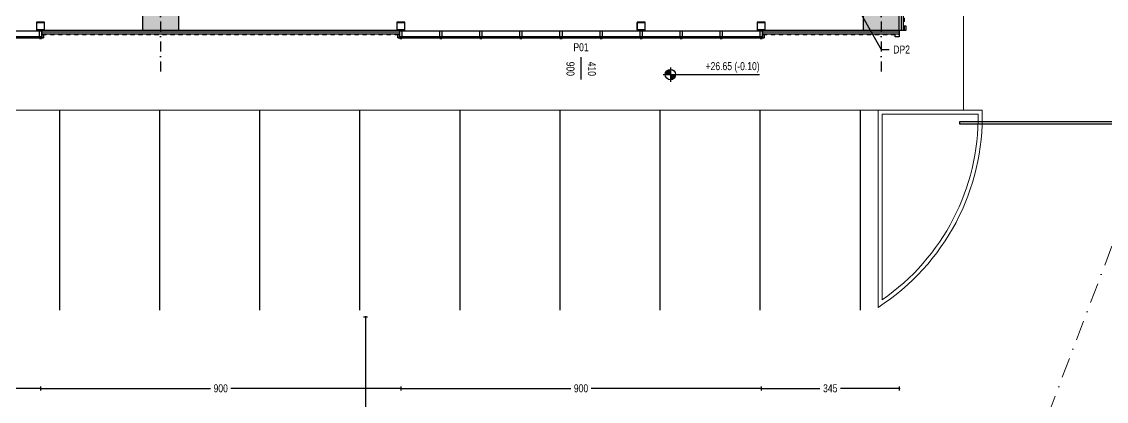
# Model space of a CAD drawing. Header units: centimetres. Extents: x 26569 to 160723, y -3143 to 14565.
# Drawn here: x 68532 to 71242, y 591 to 1540 of the extents above; entities that cross this region are included whole.
import ezdxf
from ezdxf import colors
from ezdxf.entities.mleader import LeaderData, LeaderLine
from ezdxf.enums import TextEntityAlignment as Align
from ezdxf.math import Vec2, Vec3

# ---------------------------------------------------------------- set-up
doc = ezdxf.new("R2010")
doc.units = ezdxf.units.CM
doc.header["$LTSCALE"] = 100
doc.linetypes.add('DASHDOT', pattern=[1, 0.5, -0.25, 0, -0.25])
doc.linetypes.add('DASHDOT2', pattern=[0.5, 0.25, -0.125, 0, -0.125])
for name, color, linetype in [('A-ANNO-DIMS', 187, 'Continuous'), ('A-ANNO-GRID', 155, 'DASHDOT2'), ('A-ANNO-TEXT', 50, 'Continuous'), ('A-ELEV-01', 255, 'Continuous'), ('A-ELEV-03', 251, 'Continuous'), ('A-GLAZ-FRME', 12, 'Continuous'), ('A-GLAZ-FULL', 130, 'Continuous'), ('A-WALL-INSL', 249, 'Continuous'), ('A-WALL-SNWPNL', 200, 'Continuous'), ('A-WALL-STEL', 202, 'Continuous'), ('L-PRKG', 39, 'Continuous'), ('L-SITE', 1, 'DASHDOT'), ('L-SITE-CURB', 33, 'Continuous'), ('S-CONC', 5, 'Continuous'), ('S-HTCH', 8, 'Continuous'), ('S-STEL', 3, 'Continuous')]:
    doc.layers.add(name, color=color, linetype=linetype)
doc.layers.add('GEB-YİB', color=7, linetype='Continuous', lineweight=50)
doc.styles.add('Fields_100', font='act_simplex.shx', dxfattribs={"width": 0.8, "height": 20})
doc.linetypes.add('BATTING', pattern='A,0.00254,-2.54,[134,ltypeshp.shx,S=2.54,R=0,X=-2.54,Y=0],-5.08,[134,ltypeshp.shx,S=2.54,R=180,X=2.54,Y=0],-2.54', length=10.16254)
doc.dimstyles.new('FIELDS_100', dxfattribs={"dimscale": 0, "dimtxt": 20, "dimasz": 5, "dimexe": 5, "dimexo": 5, "dimgap": 5, "dimtad": 0, "dimdec": 0, "dimzin": 0, "dimdsep": 46, "dimtxsty": 'Fields_100', "dimblk": 'DOT', "dimcen": 0.09, "dimclrt": 50, "dimadec": 0, "dimazin": 0, "dimtfac": 1, "dimtdec": 0, "dimtix": 1, "dimtofl": 0, "dimtmove": 1, "dimatfit": 3, "dimfxl": 5, "dimfxlon": 1, "dimtolj": 1, "dimtzin": 0, "dimarcsym": 0})

# ---------------------------------------------------------------- blocks, each defined once
blk = doc.blocks.new('_Dot')
at = {"color": 0, "linetype": 'ByBlock', "lineweight": -2}
blk.add_line((-0.5, 0), (-1, 0), dxfattribs=at)
at = {"color": 0, "linetype": 'ByBlock', "const_width": 0.5}
blk.add_lwpolyline([(-0.25, 0, 1), (0.25, 0, 1)], format="xyb", close=True, dxfattribs=at)
blk = doc.blocks.new('*D136')
at = {"layer": 'A-ANNO-DIMS', "color": 0, "lineweight": -2, "transparency": 16777216}
for p, q in [((69386.5, 801.6), (69396.5, 801.6)), ((69391.5, 796.6), (69391.5, 503.7)), ((69391.5, 160.4), (69391.5, 453.3)), ((69386.5, 155.4), (69396.5, 155.4))]:
    blk.add_line(p, q, dxfattribs=at)
at = {"layer": 'DEFPOINTS', "color": 0, "transparency": 16777216}
for p in [(69277.5, 801.6), (69277.5, 155.4), (69391.5, 155.4)]:
    blk.add_point(p, dxfattribs=at)
at = {"layer": 'A-ANNO-DIMS', "color": 0, "lineweight": -2, "transparency": 16777216, "xscale": 5, "yscale": 5, "zscale": 5}
for p, rotation in [((69391.5, 801.6), 90), ((69391.5, 155.4), 270)]:
    blk.add_blockref('_Dot', p, dxfattribs=dict(at, rotation=rotation))
at = {"layer": 'A-ANNO-DIMS', "color": 50, "transparency": 16777216, "insert": (69391.5, 478.5), "char_height": 20, "attachment_point": 5, "rotation": 90, "style": 'Fields_100'}
blk.add_mtext('\\A1;646', dxfattribs=at)
blk = doc.blocks.new('*U59')
at = {"layer": 'A-WALL-SNWPNL'}
blk.add_lwpolyline([(50, 1), (42, 1), (40, -1), (32, -1), (30, 1), (22, 1), (20, -1), (12, -1), (10, 1), (2, 1), (0, -1), (-8, -1), (-10, 1), (-18, 1), (-20, -1), (-28, -1), (-30, 1), (-38, 1), (-40, -1), (-48, -1), (-50, 1)], dxfattribs=at)
blk = doc.blocks.new('*U60')
at = {"layer": 'A-WALL-STEL', "color": 0, "linetype": 'ByBlock', "lineweight": -2, "transparency": 16777216}
for p in [(0, 0), (100, 0), (200, 0), (300, 0), (400, 0), (500, 0), (600, 0), (700, 0)]:
    blk.add_blockref('*U59', p, dxfattribs=at)
blk = doc.blocks.new('*U61')
at = {"layer": 'A-WALL-SNWPNL'}
blk.add_lwpolyline([(50, 1), (42, 1), (40, -1), (32, -1), (30, 1), (22, 1), (20, -1), (12, -1), (10, 1), (2, 1), (0, -1), (-8, -1), (-10, 1), (-18, 1), (-20, -1), (-28, -1), (-30, 1), (-38, 1), (-40, -1), (-48, -1), (-50, 1)], dxfattribs=at)
blk = doc.blocks.new('*U62')
at = {"layer": 'A-WALL-STEL', "color": 0, "linetype": 'ByBlock', "lineweight": -2, "transparency": 16777216}
for p in [(0, 0), (100, 0), (200, 0)]:
    blk.add_blockref('*U61', p, dxfattribs=at)
blk = doc.blocks.new('*U63')
at = {"layer": 'A-WALL-SNWPNL'}
blk.add_lwpolyline([(50, 1), (42, 1), (40, -1), (32, -1), (30, 1), (22, 1), (20, -1), (12, -1), (10, 1), (2, 1), (0, -1), (-8, -1), (-10, 1), (-18, 1), (-20, -1), (-28, -1), (-30, 1), (-38, 1), (-40, -1), (-48, -1), (-50, 1)], dxfattribs=at)
blk = doc.blocks.new('*U64')
at = {"layer": 'A-WALL-STEL', "color": 0, "linetype": 'ByBlock', "lineweight": -2, "transparency": 16777216}
for p in [(0, 0), (100, 0), (200, 0), (300, 0), (400, 0), (500, 0), (600, 0), (700, 0), (800, 0), (900, 0), (1000, 0), (1100, 0), (1200, 0), (1300, 0), (1400, 0), (1500, 0)]:
    blk.add_blockref('*U63', p, dxfattribs=at)
blk = doc.blocks.new('AÇK_01')
at = {"color": 0}
blk.add_lwpolyline([(28, 0), (-28, 0)], dxfattribs=at)
at = {"color": 0, "style": 'Fields_100', "width": 0.8}
blk.add_attdef('A.Ç.K.01', text='', height=20, rotation=90, dxfattribs=at).set_placement((-53, 0), align=Align.MIDDLE_CENTER)
for tag, p in [('W', (1, 17.2)), ('H', (1, -36.3))]:
    blk.add_attdef(tag, text='', height=20, dxfattribs=at).set_placement(p, align=Align.CENTER)
blk = doc.blocks.new('*D873')
at = {"layer": 'A-ANNO-DIMS', "color": 0, "lineweight": -2, "transparency": 16777216}
for p, q in [((67679.5, 628), (67679.5, 618)), ((68579.5, 628), (68579.5, 618)), ((67684.5, 623), (68103.9, 623)), ((68574.5, 623), (68155, 623))]:
    blk.add_line(p, q, dxfattribs=at)
at = {"layer": 'DEFPOINTS', "color": 0, "transparency": 16777216}
for p in [(67679.5, 1538, 0), (68579.5, 1538, 0), (68579.5, 623)]:
    blk.add_point(p, dxfattribs=at)
at = {"layer": 'A-ANNO-DIMS', "color": 0, "lineweight": -2, "transparency": 16777216, "xscale": 5, "yscale": 5, "zscale": 5, "rotation": 180}
blk.add_blockref('_Dot', (67679.5, 623), dxfattribs=at)
at = {"layer": 'A-ANNO-DIMS', "color": 0, "lineweight": -2, "transparency": 16777216, "xscale": 5, "yscale": 5, "zscale": 5}
blk.add_blockref('_Dot', (68579.5, 623), dxfattribs=at)
at = {"layer": 'A-ANNO-DIMS', "color": 50, "transparency": 16777216, "insert": (68129.5, 623), "char_height": 20, "attachment_point": 5, "style": 'Fields_100'}
blk.add_mtext('\\A1;900', dxfattribs=at)
blk = doc.blocks.new('*D874')
at = {"layer": 'A-ANNO-DIMS', "color": 0, "lineweight": -2, "transparency": 16777216}
for p, q in [((68579.5, 628), (68579.5, 618)), ((69479.5, 628), (69479.5, 618)), ((68584.5, 623), (69003.9, 623)), ((69474.5, 623), (69055, 623))]:
    blk.add_line(p, q, dxfattribs=at)
at = {"layer": 'DEFPOINTS', "color": 0, "transparency": 16777216}
for p in [(68579.5, 1538, 0), (69479.5, 1538, 0), (69479.5, 623)]:
    blk.add_point(p, dxfattribs=at)
at = {"layer": 'A-ANNO-DIMS', "color": 0, "lineweight": -2, "transparency": 16777216, "xscale": 5, "yscale": 5, "zscale": 5, "rotation": 180}
blk.add_blockref('_Dot', (68579.5, 623), dxfattribs=at)
at = {"layer": 'A-ANNO-DIMS', "color": 0, "lineweight": -2, "transparency": 16777216, "xscale": 5, "yscale": 5, "zscale": 5}
blk.add_blockref('_Dot', (69479.5, 623), dxfattribs=at)
at = {"layer": 'A-ANNO-DIMS', "color": 50, "transparency": 16777216, "insert": (69029.5, 623), "char_height": 20, "attachment_point": 5, "style": 'Fields_100'}
blk.add_mtext('\\A1;900', dxfattribs=at)
blk = doc.blocks.new('*D875')
at = {"layer": 'A-ANNO-DIMS', "color": 0, "lineweight": -2, "transparency": 16777216}
for p, q in [((69479.5, 628), (69479.5, 618)), ((70379.5, 628), (70379.5, 618)), ((69484.5, 623), (69903.9, 623)), ((70374.5, 623), (69955, 623))]:
    blk.add_line(p, q, dxfattribs=at)
at = {"layer": 'DEFPOINTS', "color": 0, "transparency": 16777216}
for p in [(69479.5, 1538, 0), (70379.5, 1538, 0), (70379.5, 623)]:
    blk.add_point(p, dxfattribs=at)
at = {"layer": 'A-ANNO-DIMS', "color": 0, "lineweight": -2, "transparency": 16777216, "xscale": 5, "yscale": 5, "zscale": 5, "rotation": 180}
blk.add_blockref('_Dot', (69479.5, 623), dxfattribs=at)
at = {"layer": 'A-ANNO-DIMS', "color": 0, "lineweight": -2, "transparency": 16777216, "xscale": 5, "yscale": 5, "zscale": 5}
blk.add_blockref('_Dot', (70379.5, 623), dxfattribs=at)
at = {"layer": 'A-ANNO-DIMS', "color": 50, "transparency": 16777216, "insert": (69929.5, 623), "char_height": 20, "attachment_point": 5, "style": 'Fields_100'}
blk.add_mtext('\\A1;900', dxfattribs=at)
blk = doc.blocks.new('*D876')
at = {"layer": 'A-ANNO-DIMS', "color": 0, "lineweight": -2, "transparency": 16777216}
for p, q in [((70379.5, 628), (70379.5, 618)), ((70724.5, 628), (70724.5, 618)), ((70384.5, 623), (70526.4, 623)), ((70719.5, 623), (70577.5, 623))]:
    blk.add_line(p, q, dxfattribs=at)
at = {"layer": 'DEFPOINTS', "color": 0, "transparency": 16777216}
for p in [(70379.5, 1538, 0), (70724.5, 1518.6), (70724.5, 623)]:
    blk.add_point(p, dxfattribs=at)
at = {"layer": 'A-ANNO-DIMS', "color": 0, "lineweight": -2, "transparency": 16777216, "xscale": 5, "yscale": 5, "zscale": 5, "rotation": 180}
blk.add_blockref('_Dot', (70379.5, 623), dxfattribs=at)
at = {"layer": 'A-ANNO-DIMS', "color": 0, "lineweight": -2, "transparency": 16777216, "xscale": 5, "yscale": 5, "zscale": 5}
blk.add_blockref('_Dot', (70724.5, 623), dxfattribs=at)
at = {"layer": 'A-ANNO-DIMS', "color": 50, "transparency": 16777216, "insert": (70552, 623), "char_height": 20, "attachment_point": 5, "style": 'Fields_100'}
blk.add_mtext('\\A1;345', dxfattribs=at)
blk = doc.blocks.new('*D879')
at = {"layer": 'A-ANNO-DIMS', "color": 0, "lineweight": -2, "transparency": 16777216}
for p, q in [((59887, 541.6), (59887, 531.6)), ((59892, 536.6), (65266.4, 536.6)), ((70719.5, 536.6), (65345, 536.6)), ((70724.5, 541.6), (70724.5, 531.6))]:
    blk.add_line(p, q, dxfattribs=at)
at = {"layer": 'DEFPOINTS', "color": 0, "transparency": 16777216}
for p in [(70724.5, 1518.6), (59887, 853.6, 0), (70724.5, 536.6)]:
    blk.add_point(p, dxfattribs=at)
at = {"layer": 'A-ANNO-DIMS', "color": 0, "lineweight": -2, "transparency": 16777216, "xscale": 5, "yscale": 5, "zscale": 5, "rotation": 180}
blk.add_blockref('_Dot', (59887, 536.6), dxfattribs=at)
at = {"layer": 'A-ANNO-DIMS', "color": 0, "lineweight": -2, "transparency": 16777216, "xscale": 5, "yscale": 5, "zscale": 5}
blk.add_blockref('_Dot', (70724.5, 536.6), dxfattribs=at)
at = {"layer": 'A-ANNO-DIMS', "color": 50, "transparency": 16777216, "insert": (65305.7, 536.6), "char_height": 20, "attachment_point": 5, "style": 'Fields_100'}
blk.add_mtext('\\A1;10838', dxfattribs=at)

msp = doc.modelspace()

# ---------------------------------------------------------------- hatches: boundary and pattern name
at = {"layer": 'A-ANNO-DIMS'}
h = msp.add_hatch(color=256, dxfattribs=at)
h.paths.add_polyline_path([(70152.68, 1420.59, 0.4142136), (70139.68, 1407.59), (70152.68, 1407.59)])
h.paths.add_polyline_path([(70165.68, 1407.59), (70152.68, 1407.59), (70152.68, 1394.59, 0.4142136)])
at = {"layer": 'S-HTCH'}
h = msp.add_hatch(dxfattribs=at)
h.set_pattern_fill('ANSI33', color=256)
h.set_pattern_definition([(45, (47244.2896, 5721.5606), (-4.490128, 4.490128), []), (45, (47248.78, 5721.5606), (-4.490128, 4.490128), [3.175, -1.5875])])
h.paths.add_polyline_path([(63434.48, 1518.59), (63524.48, 1518.59), (63524.48, 1608.59), (63434.48, 1608.59)])
h.paths.add_polyline_path([(63434.48, 7218.59), (63524.48, 7218.59), (63524.48, 7308.59), (63434.48, 7308.59)])
h.paths.add_polyline_path([(61634.48, 1518.59), (61724.48, 1518.59), (61724.48, 1608.59), (61634.48, 1608.59)])
h.paths.add_polyline_path([(58034.48, 1518.59), (58124.48, 1518.59), (58124.48, 1608.59), (58034.48, 1608.59)])
h.paths.add_polyline_path([(61634.48, 7218.59), (61724.48, 7218.59), (61724.48, 7308.59), (61634.48, 7308.59)])
h.paths.add_polyline_path([(58034.48, 7218.59), (58124.48, 7218.59), (58124.48, 7308.59), (58034.48, 7308.59)])
h.paths.add_polyline_path([(63434.48, 3418.59), (63524.48, 3418.59), (63524.48, 3508.59), (63434.48, 3508.59)])
h.paths.add_polyline_path([(63434.48, 5318.59), (63524.48, 5318.59), (63524.48, 5408.59), (63434.48, 5408.59)])
h.paths.add_polyline_path([(61634.48, 3418.59), (61724.48, 3418.59), (61724.48, 3508.59), (61634.48, 3508.59)])
h.paths.add_polyline_path([(58034.48, 3418.59), (58124.48, 3418.59), (58124.48, 3508.59), (58034.48, 3508.59)])
h.paths.add_polyline_path([(61634.48, 5318.59), (61724.48, 5318.59), (61724.48, 5408.59), (61634.48, 5408.59)])
h.paths.add_polyline_path([(58034.48, 5318.59), (58124.48, 5318.59), (58124.48, 5408.59), (58034.48, 5408.59)])
h.paths.add_polyline_path([(68834.48, 3418.59), (68924.48, 3418.59), (68924.48, 3508.59), (68834.48, 3508.59)])
h.paths.add_polyline_path([(68834.48, 5318.59), (68924.48, 5318.59), (68924.48, 5408.59), (68834.48, 5408.59)])
h.paths.add_polyline_path([(67034.48, 3418.59), (67124.48, 3418.59), (67124.48, 3508.59), (67034.48, 3508.59)])
h.paths.add_polyline_path([(67034.48, 5318.59), (67124.48, 5318.59), (67124.48, 5408.59), (67034.48, 5408.59)])
h.paths.add_polyline_path([(65234.48, 3418.59), (65324.48, 3418.59), (65324.48, 3508.59), (65234.48, 3508.59)])
h.paths.add_polyline_path([(65234.48, 5318.59), (65324.48, 5318.59), (65324.48, 5408.59), (65234.48, 5408.59)])
h.paths.add_polyline_path([(61534.48, 3418.59), (61624.48, 3418.59), (61624.48, 3508.59), (61534.48, 3508.59)])
h.paths.add_polyline_path([(61534.48, 5318.59), (61624.48, 5318.59), (61624.48, 5408.59), (61534.48, 5408.59)])
h.paths.add_polyline_path([(59834.48, 3418.59), (59924.48, 3418.59), (59924.48, 3508.59), (59834.48, 3508.59)])
h.paths.add_polyline_path([(59834.48, 5318.59), (59924.48, 5318.59), (59924.48, 5408.59), (59834.48, 5408.59)])
h.paths.add_polyline_path([(56234.48, 3418.59), (56324.48, 3418.59), (56324.48, 3508.59), (56234.48, 3508.59)])
h.paths.add_polyline_path([(56234.48, 5318.59), (56324.48, 5318.59), (56324.48, 5408.59), (56234.48, 5408.59)])
h.paths.add_polyline_path([(54434.48, 3418.59), (54524.48, 3418.59), (54524.48, 3508.59), (54434.48, 3508.59)])
h.paths.add_polyline_path([(54434.48, 5318.59), (54524.48, 5318.59), (54524.48, 5408.59), (54434.48, 5408.59)])
h.paths.add_polyline_path([(52634.48, 3418.59), (52724.48, 3418.59), (52724.48, 3508.59), (52634.48, 3508.59)])
h.paths.add_polyline_path([(52634.48, 5318.59), (52724.48, 5318.59), (52724.48, 5408.59), (52634.48, 5408.59)])
h.paths.add_polyline_path([(70634.48, 5318.59), (70724.48, 5318.59), (70724.48, 5408.59), (70634.48, 5408.59)])
h.paths.add_polyline_path([(70634.48, 3418.59), (70724.48, 3418.59), (70724.48, 3508.59), (70634.48, 3508.59)])
h.paths.add_polyline_path([(70634.48, 1518.59), (70724.48, 1518.59), (70724.48, 1608.59), (70634.48, 1608.59)])
h.paths.add_polyline_path([(68834.48, 1518.59), (68924.48, 1518.59), (68924.48, 1608.59), (68834.48, 1608.59)])
h.paths.add_polyline_path([(67034.48, 1518.59), (67124.48, 1518.59), (67124.48, 1608.59), (67034.48, 1608.59)])
h.paths.add_polyline_path([(65234.48, 1518.59), (65324.48, 1518.59), (65324.48, 1608.59), (65234.48, 1608.59)])
h.paths.add_polyline_path([(61534.48, 1518.59), (61624.48, 1518.59), (61624.48, 1608.59), (61534.48, 1608.59)])
h.paths.add_polyline_path([(59834.48, 1518.59), (59924.48, 1518.59), (59924.48, 1608.59), (59834.48, 1608.59)])
h.paths.add_polyline_path([(56234.48, 1518.59), (56324.48, 1518.59), (56324.48, 1608.59), (56234.48, 1608.59)])
h.paths.add_polyline_path([(54434.48, 1518.59), (54524.48, 1518.59), (54524.48, 1608.59), (54434.48, 1608.59)])
h.paths.add_polyline_path([(52634.48, 1518.59), (52724.48, 1518.59), (52724.48, 1608.59), (52634.48, 1608.59)])
h.paths.add_polyline_path([(70634.48, 7218.59), (70724.48, 7218.59), (70724.48, 7308.59), (70634.48, 7308.59)])
h.paths.add_polyline_path([(68834.48, 7218.59), (68924.48, 7218.59), (68924.48, 7308.59), (68834.48, 7308.59)])
h.paths.add_polyline_path([(67034.48, 7218.59), (67124.48, 7218.59), (67124.48, 7308.59), (67034.48, 7308.59)])
h.paths.add_polyline_path([(65234.48, 7218.59), (65324.48, 7218.59), (65324.48, 7308.59), (65234.48, 7308.59)])
h.paths.add_polyline_path([(61534.48, 7218.59), (61624.48, 7218.59), (61624.48, 7308.59), (61534.48, 7308.59)])
h.paths.add_polyline_path([(59834.48, 7218.59), (59924.48, 7218.59), (59924.48, 7308.59), (59834.48, 7308.59)])
h.paths.add_polyline_path([(56234.48, 7218.59), (56324.48, 7218.59), (56324.48, 7308.59), (56234.48, 7308.59)])
h.paths.add_polyline_path([(54434.48, 7218.59), (54524.48, 7218.59), (54524.48, 7308.59), (54434.48, 7308.59)])
h.paths.add_polyline_path([(52634.48, 7218.59), (52724.48, 7218.59), (52724.48, 7308.59), (52634.48, 7308.59)])

# ---------------------------------------------------------------- linework, layer by layer
at = {"layer": 'A-ANNO-DIMS'}
for p, q in [((70152.68, 1425.59), (70152.68, 1389.59)), ((70134.68, 1407.59), (70375.68, 1407.59))]:
    msp.add_line(p, q, dxfattribs=at)
msp.add_circle((70152.68, 1407.59), 13, dxfattribs=at)
at = {"layer": 'A-ANNO-GRID'}
for p, q in [((68879.48, 8203.59), (68879.48, 1408.59)), ((70679.48, 8203.59), (70679.48, 1408.59))]:
    msp.add_line(p, q, dxfattribs=at)
at = {"layer": 'A-ELEV-01'}
for p, q in [((68481.98, 1516.59), (68576.98, 1516.59)), ((69481.98, 1516.59), (69576.98, 1516.59)), ((69581.98, 1516.59), (69676.98, 1516.59)), ((69681.98, 1516.59), (69776.98, 1516.59)), ((69781.98, 1516.59), (69876.98, 1516.59)), ((69881.98, 1516.59), (69976.98, 1516.59)), ((69981.98, 1516.59), (70076.98, 1516.59)), ((70081.98, 1516.59), (70176.98, 1516.59)), ((70181.98, 1516.59), (70276.98, 1516.59)), ((70281.98, 1516.59), (70376.98, 1516.59)), ((70875.31, 1290.33), (71518.74, 1290.33)), ((70875.31, 1283.85), (70875.31, 1290.33)), ((71518.74, 1283.85), (70875.31, 1283.85))]:
    msp.add_line(p, q, dxfattribs=at)
at = {"layer": 'A-ELEV-03'}
msp.add_line((70734.48, 3193.59), (70734.48, 1518.59), dxfattribs=at)
at = {"layer": 'A-ELEV-03', "elevation": 0}
for points in [[(68582.98, 1518.59), (68582.98, 1508.59)], [(69475.98, 1518.59), (69475.98, 1508.59)], [(70382.98, 1518.59), (70382.98, 1508.59)], [(69475.98, 1508.59), (68582.98, 1508.59)], [(70724.48, 1508.59), (70382.98, 1508.59)]]:
    msp.add_lwpolyline(points, dxfattribs=at)
at = {"layer": 'A-GLAZ-FRME', "elevation": 0}
for points in [[(68581.98, 1501.59), (68576.98, 1501.59), (68576.98, 1516.59), (68581.98, 1516.59)], [(68576.98, 1497.59), (68581.98, 1497.59), (68581.98, 1499.59), (68576.98, 1499.59)], [(69481.98, 1501.59), (69476.98, 1501.59), (69476.98, 1516.59), (69481.98, 1516.59)], [(69476.98, 1497.59), (69481.98, 1497.59), (69481.98, 1499.59), (69476.98, 1499.59)], [(69581.98, 1501.59), (69576.98, 1501.59), (69576.98, 1516.59), (69581.98, 1516.59)], [(69576.98, 1497.59), (69581.98, 1497.59), (69581.98, 1499.59), (69576.98, 1499.59)], [(69681.98, 1501.59), (69676.98, 1501.59), (69676.98, 1516.59), (69681.98, 1516.59)], [(69676.98, 1497.59), (69681.98, 1497.59), (69681.98, 1499.59), (69676.98, 1499.59)], [(69781.98, 1501.59), (69776.98, 1501.59), (69776.98, 1516.59), (69781.98, 1516.59)], [(69776.98, 1497.59), (69781.98, 1497.59), (69781.98, 1499.59), (69776.98, 1499.59)], [(69881.98, 1501.59), (69876.98, 1501.59), (69876.98, 1516.59), (69881.98, 1516.59)], [(69876.98, 1497.59), (69881.98, 1497.59), (69881.98, 1499.59), (69876.98, 1499.59)], [(69981.98, 1501.59), (69976.98, 1501.59), (69976.98, 1516.59), (69981.98, 1516.59)], [(69976.98, 1497.59), (69981.98, 1497.59), (69981.98, 1499.59), (69976.98, 1499.59)], [(70081.98, 1501.59), (70076.98, 1501.59), (70076.98, 1516.59), (70081.98, 1516.59)], [(70076.98, 1497.59), (70081.98, 1497.59), (70081.98, 1499.59), (70076.98, 1499.59)], [(70181.98, 1501.59), (70176.98, 1501.59), (70176.98, 1516.59), (70181.98, 1516.59)], [(70176.98, 1497.59), (70181.98, 1497.59), (70181.98, 1499.59), (70176.98, 1499.59)], [(70281.98, 1501.59), (70276.98, 1501.59), (70276.98, 1516.59), (70281.98, 1516.59)], [(70276.98, 1497.59), (70281.98, 1497.59), (70281.98, 1499.59), (70276.98, 1499.59)], [(70381.98, 1501.59), (70376.98, 1501.59), (70376.98, 1516.59), (70381.98, 1516.59)], [(70376.98, 1497.59), (70381.98, 1497.59), (70381.98, 1499.59), (70376.98, 1499.59)]]:
    msp.add_lwpolyline(points, close=True, dxfattribs=at)
at = {"layer": 'A-GLAZ-FULL', "elevation": 0}
for points in [[(68480.48, 1499.59), (68578.48, 1499.59), (68578.48, 1501.59), (68480.48, 1501.59)], [(69480.48, 1499.59), (69578.48, 1499.59), (69578.48, 1501.59), (69480.48, 1501.59)], [(69580.48, 1499.59), (69678.48, 1499.59), (69678.48, 1501.59), (69580.48, 1501.59)], [(69680.48, 1499.59), (69778.48, 1499.59), (69778.48, 1501.59), (69680.48, 1501.59)], [(69780.48, 1499.59), (69878.48, 1499.59), (69878.48, 1501.59), (69780.48, 1501.59)], [(69880.48, 1499.59), (69978.48, 1499.59), (69978.48, 1501.59), (69880.48, 1501.59)], [(69980.48, 1499.59), (70078.48, 1499.59), (70078.48, 1501.59), (69980.48, 1501.59)], [(70080.48, 1499.59), (70178.48, 1499.59), (70178.48, 1501.59), (70080.48, 1501.59)], [(70180.48, 1499.59), (70278.48, 1499.59), (70278.48, 1501.59), (70180.48, 1501.59)], [(70280.48, 1499.59), (70378.48, 1499.59), (70378.48, 1501.59), (70280.48, 1501.59)]]:
    msp.add_lwpolyline(points, close=True, dxfattribs=at)
at = {"layer": 'A-WALL-INSL', "linetype": 'BATTING', "ltscale": 0.005}
for p, q in [((69475.98, 1513.59), (68582.98, 1513.59)), ((70722.48, 1513.59), (70382.98, 1513.59))]:
    msp.add_line(p, q, dxfattribs=at)
msp.add_lwpolyline([(70729.48, 3193.59), (70729.48, 1518.59)], dxfattribs=at)
at = {"layer": 'A-WALL-SNWPNL'}
for p, q in [((68582.98, 1518.59, 0), (69475.98, 1518.59, 0)), ((70382.98, 1518.59, 0), (70724.48, 1518.59, 0)), ((69384.98, 1506.59), (69382.98, 1508.59)), ((69392.98, 1506.59), (69384.98, 1506.59)), ((69394.98, 1508.59), (69392.98, 1506.59)), ((69402.98, 1508.59), (69394.98, 1508.59)), ((69404.98, 1506.59), (69402.98, 1508.59)), ((69412.98, 1506.59), (69404.98, 1506.59)), ((69414.98, 1508.59), (69412.98, 1506.59)), ((69422.98, 1508.59), (69414.98, 1508.59)), ((69424.98, 1506.59), (69422.98, 1508.59)), ((69432.98, 1506.59), (69424.98, 1506.59)), ((69434.98, 1508.59), (69432.98, 1506.59)), ((69442.98, 1508.59), (69434.98, 1508.59)), ((69444.98, 1506.59), (69442.98, 1508.59)), ((69452.98, 1506.59), (69444.98, 1506.59)), ((69454.98, 1508.59), (69452.98, 1506.59)), ((69462.98, 1508.59), (69454.98, 1508.59)), ((69464.98, 1506.59), (69462.98, 1508.59)), ((69472.98, 1506.59), (69464.98, 1506.59)), ((69474.98, 1508.59), (69472.98, 1506.59)), ((69475.98, 1508.59), (69474.98, 1508.59))]:
    msp.add_line(p, q, dxfattribs=at)
for points in [[(70724.48, 1518.59), (70724.48, 1501.59), (70714.48, 1501.59), (70714.48, 1506.09)], [(70724.48, 1518.59), (70741.48, 1518.59), (70741.48, 1528.59), (70736.98, 1528.59)]]:
    msp.add_lwpolyline(points, dxfattribs=at)
at = {"layer": 'A-WALL-SNWPNL', "elevation": 0}
for points in [[(68586.98, 1506.09), (68586.98, 1499.59), (68581.98, 1499.59), (68579.48, 1499.59), (68579.48, 1499.79), (68581.98, 1499.79), (68586.78, 1499.79), (68586.78, 1506.09)], [(69471.98, 1506.09), (69471.98, 1499.59), (69476.98, 1499.59), (69479.48, 1499.59), (69479.48, 1499.79), (69476.98, 1499.79), (69472.18, 1499.79), (69472.18, 1506.09)], [(70386.98, 1506.09), (70386.98, 1499.59), (70381.98, 1499.59), (70379.48, 1499.59), (70379.48, 1499.79), (70381.98, 1499.79), (70386.78, 1499.79), (70386.78, 1506.09)]]:
    msp.add_lwpolyline(points, close=True, dxfattribs=at)
msp.add_lwpolyline([(70724.48, 1507.09), (70722.98, 1508.59), (70714.98, 1508.59), (70712.98, 1506.59), (70704.98, 1506.59), (70702.98, 1508.59), (70694.98, 1508.59), (70692.98, 1506.59), (70684.98, 1506.59), (70682.98, 1508.59)], dxfattribs=at)
at = {"layer": 'L-PRKG'}
for p, q in [((68626.39, 1318.59), (68626.39, 818.59)), ((68876.39, 1318.59), (68876.39, 818.59)), ((69126.39, 1318.59), (69126.39, 818.59)), ((69376.39, 1318.59), (69376.39, 818.59)), ((69626.39, 1318.59), (69626.39, 818.59)), ((69876.39, 1318.59), (69876.39, 818.59)), ((70126.39, 1318.59), (70126.39, 818.59)), ((70376.39, 1318.59), (70376.39, 818.59)), ((70626.39, 1318.59), (70626.39, 818.59))]:
    msp.add_line(p, q, dxfattribs=at)
at = {"layer": 'L-SITE', "lineweight": 0}
msp.add_lwpolyline([(70687.99, -521.89), (50317.07, -542.29), (50610.19, 7087.42), (50839.48, 7308.59), (69328.73, 7327.01), (71792.84, 7307.01), (73600.55, 7292.33), (73628.86, 7250.92)], close=True, dxfattribs=at)
at = {"layer": 'L-SITE-CURB', "lineweight": 0}
for p, q in [((70884.48, 1318.59), (70884.48, 4344.9)), ((70671.65, 1318.59), (59581.98, 1318.59)), ((70671.65, 1318.59), (70931.39, 1318.59)), ((70671.65, 825.52), (70671.65, 1318.59)), ((70681.65, 1308.59), (70921.59, 1308.59)), ((70681.65, 844.24), (70681.65, 1308.59))]:
    msp.add_line(p, q, dxfattribs=at)
for radius, start, end in [(567.71, 302.82461, 1.61548), (557.71, 304.73064, 0.6169)]:
    msp.add_arc((70363.91, 1302.59), radius, start, end, dxfattribs=at)
at = {"layer": 'S-CONC'}
for points in [[(68834.48, 1518.59), (68924.48, 1518.59), (68924.48, 1608.59), (68834.48, 1608.59)], [(70634.48, 1518.59), (70724.48, 1518.59), (70724.48, 1608.59), (70634.48, 1608.59)]]:
    msp.add_lwpolyline(points, close=True, dxfattribs=at)
at = {"layer": 'S-STEL', "elevation": 0}
for points in [[(68569.48, 1518.59), (68589.48, 1518.59), (68589.48, 1538.59), (68569.48, 1538.59)], [(68570.08, 1537.99), (68588.88, 1537.99), (68588.88, 1519.19), (68570.08, 1519.19)], [(69469.48, 1518.59), (69489.48, 1518.59), (69489.48, 1538.59), (69469.48, 1538.59)], [(69470.08, 1537.99), (69488.88, 1537.99), (69488.88, 1519.19), (69470.08, 1519.19)], [(70069.48, 1518.59), (70089.48, 1518.59), (70089.48, 1538.59), (70069.48, 1538.59)], [(70070.08, 1537.99), (70088.88, 1537.99), (70088.88, 1519.19), (70070.08, 1519.19)], [(70369.48, 1518.59), (70389.48, 1518.59), (70389.48, 1538.59), (70369.48, 1538.59)], [(70370.08, 1537.99), (70388.88, 1537.99), (70388.88, 1519.19), (70370.08, 1519.19)]]:
    msp.add_lwpolyline(points, close=True, dxfattribs=at)

# ---------------------------------------------------------------- block references
at = {"layer": 'A-ANNO-TEXT', "rotation": 269.9999999999999}
msp.add_blockref('AÇK_01', (69929.48, 1422.91), dxfattribs=at).add_auto_attribs({'A.Ç.K.01': 'P01', 'H': '900', 'W': '410'})
at = {"layer": 'A-WALL-STEL', "rotation": 90}
msp.add_blockref('*U64', (70735.48, 1568.59), dxfattribs=at)
at = {"layer": 'A-WALL-STEL'}
for name, p in [('*U60', (68632.98, 1507.59)), ('*U62', (70432.98, 1507.59))]:
    msp.add_blockref(name, p, dxfattribs=at)

# ---------------------------------------------------------------- texts
at = {"layer": 'A-ANNO-TEXT', "insert": (70375.68, 1412.59), "char_height": 20, "attachment_point": 9, "style": 'Fields_100'}
msp.add_mtext_dynamic_manual_height_columns('\\pxt15;+26.65 (-0.10)', width=436.6649, gutter_width=100, heights=[0], dxfattribs=at)

# ---------------------------------------------------------------- dimensions: what is measured, and where the dimension line sits
at = {"layer": 'A-ANNO-DIMS'}
for base, p1, p2, picture, middle in [((70724.47635264, 536.57354526), (59886.97635264, 853.59325813, 0), (70724.47635264, 1518.59325813), '*D879', (65305.72635264, 536.57354526)), ((68579.48, 623), (67679.48, 1537.99, 0), (68579.48, 1537.99, 0), '*D873', (68129.48, 623)), ((69479.48, 623), (68579.48, 1537.99, 0), (69479.48, 1537.99, 0), '*D874', (69029.48, 623)), ((70379.48, 623), (69479.48, 1537.99, 0), (70379.48, 1537.99, 0), '*D875', (69929.48, 623)), ((70724.48, 623), (70379.48, 1537.99, 0), (70724.48, 1518.59), '*D876', (70551.98, 623))]:
    dim = msp.add_linear_dim(base=base, p1=p1, p2=p2, dimstyle='FIELDS_100', override={"dimscale": 1}, dxfattribs=at)
    dim.commit()
    dim.dimension.update_dxf_attribs({"geometry": picture, "text_midpoint": middle})
dim = msp.add_linear_dim(base=(69391.54, 155.4), p1=(69277.5, 801.59), p2=(69277.5, 155.4), angle=90, dimstyle='FIELDS_100', override={"dimscale": 1}, dxfattribs=at)
dim.commit()
dim.dimension.update_dxf_attribs({"geometry": '*D136', "text_midpoint": (69391.54, 478.5)})

# ---------------------------------------------------------------- leaders
at = {"layer": 'GEB-YİB'}
ml = msp.add_multileader_mtext('Standard', dxfattribs=at)
ml.set_content('{\\C256;DP2}', color=50, style='Fields_100')
ml.set_leader_properties(color=256)
ml.set_arrow_properties(name='DOT')
ml.build(insert=Vec2(0, 0))
ml.multileader.update_dxf_attribs({"dogleg_length": 10, "arrow_head_size": 6})
ctx = ml.context
ctx.base_point, ctx.char_height, ctx.arrow_head_size, ctx.landing_gap_size, ctx.plane_origin = Vec3(70699.48, 1470.25), 20, 6, 10, Vec3(70622.23, 1583.81)
notes = []
notes.append((ctx, [(0, (1, 1, 0), (70679.48, 1470.25), (1, 0), 20, [(0, [(70616.63, 1581.33)], 0, [])])]))
ctx.mtext.insert, ctx.mtext.flow_direction = Vec3(70709.48, 1480.25), 5
for ctx, leaders in notes:
    for number, flags, end, landing, length, lines in leaders:
        leader = LeaderData()
        leader.index, (leader.has_last_leader_line, leader.has_dogleg_vector, leader.attachment_direction) = number, flags
        leader.last_leader_point, leader.dogleg_vector, leader.dogleg_length = Vec3(end), Vec3(landing), length
        for number, points, colour, breaks in lines:
            line = LeaderLine()
            line.index, line.vertices, line.color, line.breaks = number, Vec3.list(points), colors.encode_raw_color(colour), breaks
            leader.lines.append(line)
        ctx.leaders.append(leader)

doc.saveas('drawing.dxf')
